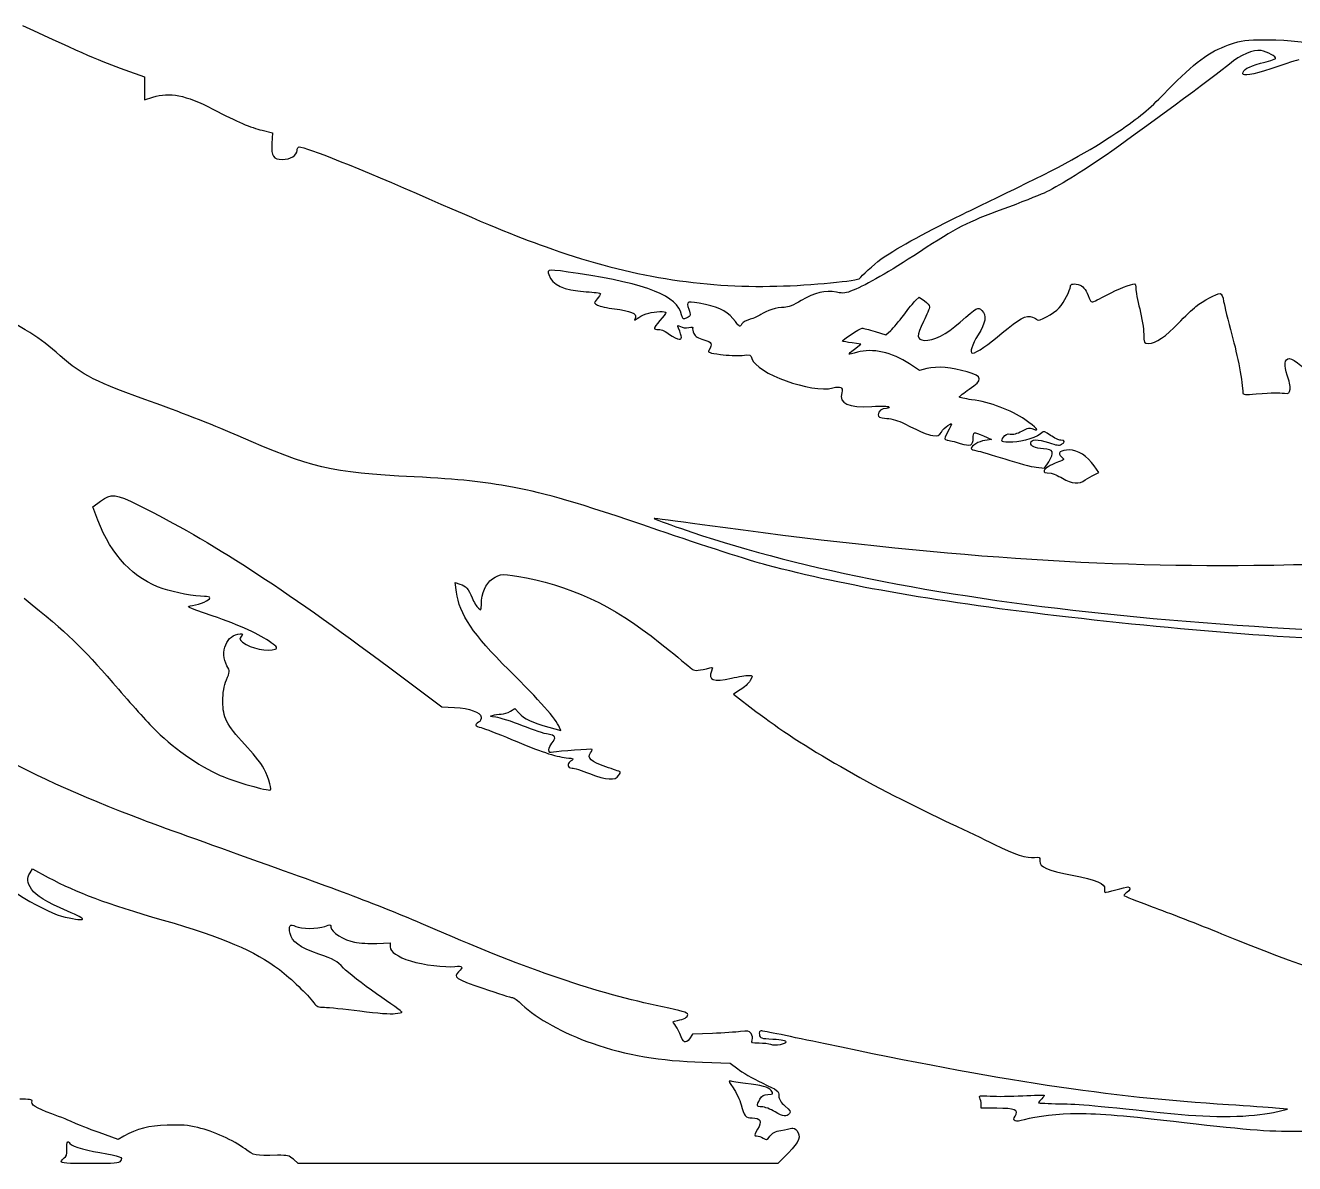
# Model space of a CAD drawing. Extents: x 0 to 500, y 0 to 193.
# Drawn here: x 249.9 to 320.2, y 0 to 63 of the extents above; entities that cross this region are included whole.
import ezdxf

# ---------------------------------------------------------------- set-up
doc = ezdxf.new("R2010")
doc.units = 0
doc.layers.add('Layer_1', color=7, linetype='CONTINUOUS')

msp = doc.modelspace()

# ---------------------------------------------------------------- linework, layer by layer
at = {"layer": 'Layer_1', "color": 7}
for points in [[(255.44509, 60.541943), (256.53863, 60.151103), (256.53863, 59.514573), (256.53863, 58.878033), (257.00515, 59.025703)], [(263.0535, 57.189413), (263.61875, 57.053823), (263.58775, 56.469103)], [(299.22708, 47.764483), (299.43199, 47.949413), (299.71964, 47.748823)], [(283.72392, 46.837083), (283.66562, 46.681723), (283.90561, 46.838483)], [(296.98478, 46.052993), (297.59091, 45.866053), (297.85574, 46.110403)], [(295.84382, 45.071303), (296.20363, 45.357093), (295.71798, 45.423393)], [(299.8607, 44.007273), (299.43967, 43.905213), (298.89599, 44.263413)], [(302.98874, 40.281163), (303.43119, 40.079143), (303.06655, 40.027143)], [(305.90734, 38.540093), (306.37382, 38.488893), (306.60046, 38.846183)], [(309.1229, 38.130863), (309.37342, 38.251453), (309.11926, 38.617583)], [(253.95664, 35.614603), (253.67324, 36.357653), (254.10394, 36.667163)], [(273.80819, 31.630763), (273.73749, 32.161063), (274.00661, 32.075563)], [(270.11844, 27.436713), (272.99818, 25.285763), (273.70834, 25.245963)], [(289.5282, 26.217483), (289.15138, 25.983863), (290.392, 25.030963)], [(276.79589, 25.039673), (277.0368, 25.197503), (277.27501, 24.928703)], [(278.93114, 24.154093), (279.59877, 23.971623), (279.52427, 24.139673)], [(250.20186, 16.101563), (250.33412, 16.315263), (251.21228, 15.844583)], [(269.40413, 12.189033), (270.14748, 12.218333), (270.14748, 12.001843)], [(287.98509, 7.205893), (286.8874, 7.160693), (286.70903, 6.911683)], [(287.43615, 5.615333), (288.97292, 5.568233), (289.38529, 5.242323)], [(303.72359, 3.065453), (302.85887, 3.065453), (302.85887, 3.288833)], [(319.049853, 2.838613), (319.818233, 3.017843), (319.159623, 3.075643)], [(255.39921, 1.516393), (255.08546, 1.336593), (254.0271, 1.715823)], [(292.19052, 0.604353), (291.60742, 0.006563), (278.32535, 0.009563), (265.04326, 0.012563), (264.78199, 0.242973), (264.7821, 0.242353)]]:
    msp.add_lwpolyline(points, dxfattribs=at)
for points in [[(308.62472, 37.838023)], [(251.92592, 0.108953)]]:
    msp.add_lwpolyline(points, close=True, dxfattribs=at)
for points in [[(249.78781, 62.996763), (253.18884, 61.419043), (254.11288, 61.018093), (255.44509, 60.541943)], [(313.18563, 59.405513), (314.675383, 60.946033), (315.473223, 61.538413), (316.564413, 61.914133)], [(316.564413, 61.914133), (317.389093, 62.198103), (317.406733, 62.200413), (318.718053, 62.196033)], [(318.718053, 62.196033), (321.231483, 62.188033), (322.772043, 61.714303), (322.243743, 61.112753)], [(318.356163, 61.601473), (317.935633, 61.675073), (317.201303, 61.361683), (316.606613, 60.854843)], [(318.336453, 60.898503), (318.759543, 61.011253), (319.131213, 61.132263), (319.162363, 61.167423)], [(319.162363, 61.167423), (319.237963, 61.252723), (318.702793, 61.540803), (318.356163, 61.601473)], [(316.606613, 60.854843), (315.998953, 60.336923), (311.28662, 56.859373), (309.77675, 55.814613)], [(317.350843, 60.330033), (317.350843, 60.548133), (317.633583, 60.711213), (318.336453, 60.898503)], [(318.895583, 60.600673), (317.888953, 60.258053), (317.350843, 60.163783), (317.350843, 60.330033)], [(320.446603, 61.095683), (320.162703, 61.017183), (319.464743, 60.794393), (318.895583, 60.600673)], [(257.00515, 59.025703), (257.93781, 59.320943), (258.80343, 59.147653), (260.32201, 58.361693)], [(310.66093, 57.262693), (311.76467, 58.029293), (312.26736, 58.455953), (313.18563, 59.405513)], [(260.32201, 58.361693), (261.71358, 57.641493), (262.40378, 57.345263), (263.0535, 57.189413)], [(304.89202, 54.031903), (307.61708, 55.356493), (309.16273, 56.222113), (310.66093, 57.262693)], [(263.58775, 56.469103), (263.54945, 55.746953), (263.65965, 55.578923), (264.17148, 55.578923)], [(264.99089, 56.076503), (264.99089, 56.181753), (265.04169, 56.267873), (265.10378, 56.267873)], [(265.10378, 56.267873), (265.47724, 56.267873), (268.40817, 55.097763), (272.29054, 53.398723)], [(264.17148, 55.578923), (264.62499, 55.578923), (264.99089, 55.801113), (264.99089, 56.076503)], [(309.77675, 55.814613), (308.44402, 54.892423), (307.07104, 54.054603), (306.34221, 53.718783)], [(301.48917, 52.375763), (302.39477, 52.817103), (303.92605, 53.562363), (304.89202, 54.031903)], [(306.34221, 53.718783), (306.02759, 53.573823), (305.00453, 53.172983), (304.06875, 52.828033)], [(272.29054, 53.398723), (275.96842, 51.789173), (277.25754, 51.263493), (279.12646, 50.611133)], [(304.06875, 52.828033), (302.06426, 52.089153), (301.5433, 51.821783), (299.44544, 50.455153)], [(297.30391, 50.056453), (297.8936, 50.497853), (299.77384, 51.539813), (301.48917, 52.375763)], [(279.12646, 50.611133), (283.44374, 49.104183), (287.36788, 48.457543), (291.55505, 48.563093)], [(299.44544, 50.455153), (297.73338, 49.339853), (296.53948, 48.650893), (295.7832, 48.341813)], [(296.14918, 49.002863), (296.20708, 49.119793), (296.91256, 49.763523), (297.30391, 50.056453)], [(280.5526, 49.260983), (278.84264, 49.518573), (278.82462, 49.517963), (278.92563, 49.205683)], [(278.92563, 49.205683), (279.11769, 48.611843), (279.70416, 48.343163), (280.99026, 48.259803)], [(286.27946, 46.984323), (286.05929, 48.017303), (284.38187, 48.684143), (280.5526, 49.260983)], [(291.55505, 48.563093), (293.42199, 48.610193), (296.08079, 48.864683), (296.14918, 49.002863)], [(307.17749, 47.368633), (307.45992, 47.683133), (307.80098, 48.329383), (307.80098, 48.550033)], [(307.80098, 48.550033), (307.80098, 48.702703), (308.03352, 48.731003), (308.34199, 48.615833)], [(308.34199, 48.615833), (308.54138, 48.541433), (308.71635, 48.290053), (308.83696, 47.904823)], [(309.83247, 48.083093), (310.45043, 48.413403), (311.14812, 48.689453), (311.36496, 48.689453)], [(311.36496, 48.689453), (311.39706, 48.689453), (311.42336, 48.573053), (311.42336, 48.430783)], [(280.99026, 48.259803), (281.42772, 48.231403), (281.78564, 48.181503), (281.78564, 48.148893)], [(281.59404, 47.856733), (281.40901, 47.631903), (281.40994, 47.620073), (281.62144, 47.511573)], [(281.78564, 48.148893), (281.78564, 48.116293), (281.69944, 47.984783), (281.59404, 47.856733)], [(294.85537, 48.228843), (294.21048, 48.349943), (293.66057, 48.220843), (292.90546, 47.769713)], [(295.7832, 48.341813), (295.35011, 48.164823), (295.25682, 48.153453), (294.85537, 48.228843)], [(308.83696, 47.904823), (308.87326, 47.789043), (308.94835, 47.694313), (309.00397, 47.694313)], [(309.00397, 47.694313), (309.05957, 47.694313), (309.4324, 47.869263), (309.83247, 48.083093)], [(311.42336, 48.430783), (311.42336, 48.288513), (311.52166, 47.780423), (311.64176, 47.301683)], [(314.748993, 47.440923), (315.148473, 47.758623), (315.891333, 48.153603), (316.089393, 48.153603)], [(316.089393, 48.153603), (316.169893, 48.153603), (316.247903, 47.980823), (316.288063, 47.713453)], [(251.87161, 44.711763), (250.64514, 45.780053), (250.1452, 46.095743), (247.22673, 47.644793)], [(281.62144, 47.511573), (281.74191, 47.449773), (282.16156, 47.358373), (282.55399, 47.308463)], [(282.55399, 47.308463), (283.44118, 47.195623), (283.80361, 47.049603), (283.72392, 46.837083)], [(284.45461, 47.076893), (284.80994, 47.170793), (285.40885, 47.186043), (285.40607, 47.101093)], [(285.40607, 47.101093), (285.40507, 47.069493), (285.2577, 46.871443), (285.07864, 46.660933)], [(287.6011, 47.546993), (286.56663, 47.766113), (286.50003, 47.747693), (286.66859, 47.289123)], [(286.66859, 47.289123), (286.79447, 46.946663), (286.78804, 46.914593), (286.57229, 46.808743)], [(289.26401, 46.603393), (288.89324, 47.110213), (288.43465, 47.370433), (287.6011, 47.546993)], [(291.96316, 47.388843), (291.55144, 47.387973), (290.9709, 47.211113), (290.66345, 46.992983)], [(292.90546, 47.769713), (292.47449, 47.512453), (292.1698, 47.389303), (291.96316, 47.388843)], [(298.57136, 46.967143), (298.8193, 47.303963), (299.11438, 47.662763), (299.22708, 47.764483)], [(300.00729, 47.419863), (300.00729, 47.349263), (299.856, 46.984233), (299.67109, 46.608673)], [(299.71964, 47.748823), (299.87786, 47.638483), (300.00729, 47.490463), (300.00729, 47.419863)], [(301.70053, 46.574213), (302.64224, 47.415223), (302.68753, 47.439553), (302.90635, 47.221683)], [(302.90635, 47.221683), (303.17973, 46.949493), (303.11493, 46.530963), (302.69671, 45.867623)], [(305.95491, 46.695633), (306.01611, 46.567613), (306.89032, 47.048853), (307.17749, 47.368633)], [(311.64176, 47.301683), (311.76189, 46.822943), (311.86068, 46.198723), (311.8613, 45.914543)], [(313.78984, 46.517933), (314.12396, 46.871763), (314.555593, 47.287103), (314.748993, 47.440923)], [(316.288063, 47.713453), (316.324463, 47.471363), (316.529053, 46.642893), (316.742773, 45.872423)], [(283.90561, 46.838483), (284.03761, 46.924683), (284.28466, 47.031993), (284.45461, 47.076893)], [(285.07864, 46.660933), (284.68444, 46.197493), (284.67946, 46.163363), (285.00614, 46.163363)], [(286.10506, 46.239913), (286.03646, 46.411333), (286.04746, 46.420413), (286.21076, 46.327013)], [(286.57229, 46.808743), (286.35106, 46.700203), (286.33841, 46.707783), (286.27946, 46.984323)], [(289.61651, 46.471863), (289.4913, 46.298563), (289.48539, 46.300763), (289.26401, 46.603393)], [(290.07754, 46.731083), (289.89402, 46.685483), (289.68655, 46.568803), (289.61651, 46.471863)], [(290.66345, 46.992983), (290.52472, 46.894583), (290.26105, 46.776713), (290.07754, 46.731083)], [(297.85574, 46.110403), (298.00139, 46.244793), (298.32342, 46.630323), (298.57136, 46.967143)], [(299.67109, 46.608673), (299.2714, 45.796883), (299.27878, 45.599243), (299.71009, 45.564723)], [(299.71009, 45.564723), (300.22147, 45.523823), (300.92238, 45.879273), (301.70053, 46.574213)], [(304.03315, 45.981303), (304.93567, 46.763813), (305.35942, 46.985163), (305.70679, 46.855513)], [(305.70679, 46.855513), (305.82173, 46.812613), (305.93338, 46.740673), (305.95491, 46.695633)], [(312.13305, 45.397833), (312.52549, 45.397833), (313.09687, 45.784123), (313.78984, 46.517933)], [(285.00614, 46.163363), (285.15984, 46.163363), (285.40328, 46.055803), (285.61254, 45.895443)], [(285.61254, 45.895443), (285.80483, 45.748083), (286.04121, 45.627513), (286.13786, 45.627513)], [(286.13786, 45.627513), (286.31632, 45.627513), (286.3111, 45.724913), (286.10506, 46.239913)], [(286.21076, 46.327013), (286.32308, 46.262813), (286.50239, 46.241913), (286.67807, 46.272713)], [(286.67807, 46.272713), (286.84296, 46.301513), (286.93665, 46.292713), (286.90035, 46.251813)], [(286.90035, 46.251813), (286.86585, 46.212813), (286.88985, 46.076463), (286.95365, 45.948723)], [(286.95365, 45.948723), (287.03695, 45.782133), (287.19516, 45.681463), (287.51323, 45.592713)], [(295.18593, 45.520793), (295.12173, 45.563793), (296.14459, 46.239923), (296.27393, 46.239923)], [(296.27393, 46.239923), (296.33153, 46.239923), (296.65141, 46.155823), (296.98478, 46.052993)], [(302.69671, 45.867623), (302.34468, 45.309273), (302.20582, 44.862033), (302.38448, 44.862033)], [(302.38448, 44.862033), (302.59089, 44.862033), (303.28835, 45.335533), (304.03315, 45.981303)], [(311.8613, 45.914543), (311.8623, 45.416583), (311.8723, 45.397833), (312.13305, 45.397833)], [(316.742773, 45.872423), (317.059323, 44.731303), (317.344973, 43.215633), (317.349963, 42.650713)], [(287.51323, 45.592713), (287.96825, 45.465743), (288.00496, 45.383593), (287.77557, 45.005543)], [(287.77557, 45.005543), (287.71307, 44.902493), (287.82507, 44.864653), (288.42771, 44.785353)], [(295.71798, 45.423393), (295.45087, 45.459893), (295.21145, 45.503693), (295.18593, 45.520793)], [(296.01144, 44.908413), (295.43816, 44.741363), (295.43377, 44.745623), (295.84382, 45.071303)], [(298.89599, 44.263413), (297.92161, 44.905383), (296.83496, 45.148363), (296.01144, 44.908413)], [(257.17844, 42.071383), (253.69647, 43.322903), (253.15927, 43.590183), (251.87161, 44.711763)], [(288.42771, 44.785353), (288.82792, 44.732653), (289.36838, 44.709953), (289.62873, 44.734853)], [(289.62873, 44.734853), (290.08484, 44.778453), (290.10447, 44.771853), (290.16705, 44.553623)], [(290.16705, 44.553623), (290.39924, 43.744043), (293.49171, 42.625653), (294.65294, 42.931313)], [(319.812673, 43.638103), (319.613723, 44.173073), (319.659823, 44.555723), (319.923253, 44.555723)], [(319.923253, 44.555723), (320.183863, 44.555723), (320.951893, 43.874673), (321.142443, 43.474603)], [(302.08602, 43.818543), (301.24657, 44.072433), (300.41898, 44.142613), (299.8607, 44.007273)], [(302.20268, 42.864613), (302.97547, 43.386783), (302.9548, 43.555803), (302.08602, 43.818543)], [(319.966343, 42.866133), (319.986043, 43.010463), (319.916943, 43.357843), (319.812673, 43.638103)], [(294.65294, 42.931313), (295.09741, 43.048313), (295.21451, 42.984413), (295.1403, 42.665533)], [(319.656063, 42.637613), (319.899953, 42.607513), (319.934473, 42.632613), (319.966343, 42.866133)], [(295.1403, 42.665533), (294.99763, 42.052423), (295.49212, 41.829263), (296.81506, 41.909743)], [(301.65383, 42.432373), (301.65383, 42.466173), (301.90082, 42.660643), (302.20268, 42.864613)], [(302.33538, 42.280653), (301.96053, 42.330353), (301.65383, 42.398603), (301.65383, 42.432373)], [(305.28808, 41.179443), (304.53191, 41.706763), (303.35572, 42.145423), (302.33538, 42.280653)], [(317.349963, 42.650713), (317.350963, 42.565213), (317.495003, 42.555413), (318.091853, 42.600313)], [(318.091853, 42.600313), (319.050003, 42.672513), (319.321633, 42.678913), (319.656063, 42.637613)], [(261.72477, 40.280083), (260.65209, 40.752103), (258.60624, 41.558203), (257.17844, 42.071383)], [(296.81506, 41.909743), (297.3857, 41.944443), (297.70545, 41.934743), (297.75286, 41.881243)], [(297.62073, 41.800043), (297.34849, 41.800043), (297.15322, 41.653933), (297.15322, 41.450223)], [(297.75286, 41.881243), (297.79366, 41.835143), (297.73656, 41.800043), (297.62073, 41.800043)], [(297.15322, 41.450223), (297.15322, 41.310793), (297.23052, 41.278043), (297.63431, 41.246293)], [(297.63431, 41.246293), (297.93532, 41.222593), (298.29482, 41.117993), (298.59479, 40.966713)], [(298.59479, 40.966713), (299.64835, 40.435403), (299.85938, 40.347093), (300.18357, 40.301873)], [(300.65832, 40.486053), (300.73392, 40.613233), (300.89771, 40.780053), (301.02242, 40.856783)], [(301.18425, 40.843183), (301.14855, 40.758983), (301.04608, 40.552293), (300.95653, 40.383883)], [(301.02242, 40.856783), (301.24295, 40.992463), (301.24738, 40.992093), (301.18425, 40.843183)], [(305.72494, 40.665423), (306.13932, 40.484963), (305.92887, 40.732623), (305.28808, 41.179443)], [(271.46487, 38.011133), (266.76548, 38.262743), (265.79578, 38.488633), (261.72477, 40.280083)], [(300.18357, 40.301873), (300.48285, 40.260173), (300.5365, 40.280973), (300.65832, 40.486053)], [(300.95653, 40.383883), (300.80791, 40.104373), (300.80968, 40.075343), (300.97683, 40.050743)], [(301.69123, 39.866093), (302.29407, 39.687173), (302.41751, 39.737033), (302.42053, 40.160613)], [(302.42053, 40.160613), (302.42153, 40.290433), (302.45013, 40.416113), (302.48423, 40.439913)], [(302.48423, 40.439913), (302.51843, 40.463713), (302.74539, 40.392313), (302.98874, 40.281163)], [(304.02435, 39.968493), (303.98965, 39.992593), (304.02235, 40.103013), (304.09735, 40.213843)], [(304.09735, 40.213843), (304.20125, 40.367723), (304.29033, 40.405413), (304.47417, 40.373303)], [(304.47417, 40.373303), (304.63528, 40.345203), (304.84727, 40.401603), (305.11498, 40.544043)], [(306.23741, 40.462663), (306.05044, 40.229673), (305.15232, 39.935523), (304.61101, 39.929993)], [(305.11498, 40.544043), (305.45136, 40.722963), (305.54846, 40.742293), (305.72494, 40.665423)], [(305.6055, 39.886783), (305.6055, 40.105683), (306.00472, 40.114863), (306.59555, 39.909583)], [(306.70228, 40.308083), (306.39923, 40.526123), (306.3117, 40.555243), (306.23741, 40.462663)], [(307.27365, 40.039453), (307.16474, 40.039453), (306.90763, 40.160333), (306.70228, 40.308083)], [(300.97683, 40.050743), (301.0775, 40.035943), (301.39898, 39.952843), (301.69123, 39.866093)], [(303.06655, 40.027143), (302.72876, 39.978943), (302.31242, 39.728303), (302.31242, 39.573113)], [(302.31242, 39.573113), (302.31242, 39.536513), (302.44826, 39.484313), (302.61429, 39.457283)], [(302.61429, 39.457283), (302.78032, 39.430183), (303.48421, 39.224303), (304.1785, 38.999683)], [(304.61101, 39.929993), (304.32302, 39.926993), (304.05902, 39.944393), (304.02435, 39.968493)], [(306.3204, 39.566703), (305.82208, 39.595003), (305.6055, 39.691953), (305.6055, 39.886783)], [(306.60046, 38.846183), (306.92965, 39.365153), (306.86329, 39.535893), (306.3204, 39.566703)], [(306.59555, 39.909583), (307.04091, 39.754803), (307.17905, 39.735823), (307.30965, 39.811383)], [(307.7534, 39.502983), (307.25355, 39.502983), (307.04154, 39.322903), (307.30363, 39.120943)], [(307.30965, 39.811383), (307.52942, 39.938583), (307.51346, 40.039453), (307.27365, 40.039453)], [(309.11926, 38.617583), (308.74847, 39.151753), (308.20663, 39.502983), (307.7534, 39.502983)], [(304.1785, 38.999683), (304.87279, 38.775073), (305.65077, 38.568263), (305.90734, 38.540093)], [(307.14211, 38.835313), (306.64776, 38.646103), (306.38641, 38.488943), (306.34873, 38.358233)], [(307.30363, 39.120943), (307.49128, 38.976343), (307.48597, 38.966933), (307.14211, 38.835313)], [(276.92135, 37.433883), (275.20811, 37.750983), (274.06499, 37.871923), (271.46487, 38.011133)], [(306.34873, 38.358233), (306.31843, 38.253303), (306.36903, 38.234553), (306.74531, 38.211213)], [(306.74531, 38.211213), (306.83011, 38.206213), (307.10651, 38.081083), (307.35943, 37.933723)], [(308.62472, 37.838043), (308.76092, 37.932743), (308.9851, 38.064543), (309.1229, 38.130863)], [(284.9665, 35.062133), (280.26978, 36.665323), (278.91366, 37.065113), (276.92135, 37.433883)], [(307.35943, 37.933723), (307.89356, 37.622533), (308.27352, 37.593793), (308.62472, 37.838023)], [(254.10394, 36.667163), (254.71633, 37.107223), (254.92191, 37.084333), (256.23658, 36.429763)], [(256.23658, 36.429763), (260.26074, 34.426183), (264.02973, 31.984513), (270.11844, 27.436713)], [(257.56609, 31.817153), (255.95479, 32.348733), (254.69793, 33.671053), (253.95664, 35.614603)], [(287.41097, 35.361563), (285.94692, 35.563383), (284.74906, 35.717023), (284.74906, 35.702973)], [(284.74906, 35.702973), (284.74906, 35.688973), (285.4332, 35.438443), (286.26937, 35.146323)], [(286.26937, 35.146323), (298.48138, 30.880083), (317.839623, 28.835913), (342.287483, 29.231003)], [(317.954273, 33.098323), (308.73519, 32.998143), (299.69777, 33.667813), (287.41097, 35.361563)], [(291.0038, 33.123153), (290.1284, 33.354973), (287.41161, 34.227523), (284.9665, 35.062133)], [(339.084873, 34.451903), (328.163143, 33.430453), (324.004663, 33.164073), (317.954273, 33.098323)], [(307.69546, 30.245983), (300.56286, 31.066603), (295.42646, 31.951973), (291.0038, 33.123153)], [(275.19346, 30.944623), (275.19946, 31.592013), (275.41489, 32.091683), (275.80428, 32.363233)], [(275.80428, 32.363233), (276.23881, 32.666263), (276.41638, 32.671603), (277.68192, 32.419733)], [(277.68192, 32.419733), (280.54002, 31.850893), (282.8662, 30.671663), (285.60523, 28.403123)], [(259.85671, 31.389693), (259.35648, 31.391693), (258.20447, 31.606543), (257.56609, 31.817153)], [(276.70196, 27.331423), (274.74294, 29.270283), (273.96966, 30.419153), (273.80819, 31.630763)], [(274.00661, 32.075563), (274.34671, 31.967493), (274.46459, 31.834213), (274.68277, 31.311083)], [(249.88003, 31.296253), (252.33939, 29.298243), (253.06393, 28.606493), (254.78138, 26.616783)], [(259.20592, 30.893493), (259.61775, 30.947393), (260.15857, 31.188133), (260.15857, 31.317593)], [(260.15857, 31.317593), (260.15857, 31.356693), (260.02273, 31.389093), (259.85671, 31.389693)], [(274.68277, 31.311083), (274.77917, 31.080023), (274.93267, 30.822083), (275.02397, 30.737873)], [(275.02397, 30.737873), (275.1798, 30.594153), (275.19018, 30.606813), (275.19346, 30.944623)], [(260.29516, 30.321183), (258.80429, 30.838993), (258.80131, 30.840573), (259.20592, 30.893493)], [(263.56015, 28.828293), (262.92161, 29.293053), (261.86722, 29.775173), (260.29516, 30.321183)], [(330.246333, 28.679083), (321.544223, 28.935443), (315.338583, 29.366633), (307.69546, 30.245983)], [(261.10659, 27.557253), (260.68041, 28.300023), (261.09659, 29.310033), (261.83344, 29.319323)], [(261.89324, 29.172933), (261.7826, 29.049393), (261.79644, 28.995553), (261.97464, 28.855933)], [(261.83344, 29.319323), (261.99727, 29.321323), (262.00631, 29.299223), (261.89324, 29.172933)], [(261.97464, 28.855933), (262.41113, 28.513943), (263.39464, 28.307773), (263.77969, 28.477543)], [(263.77969, 28.477543), (263.91515, 28.537243), (263.87759, 28.597213), (263.56015, 28.828293)], [(285.60523, 28.403123), (286.24066, 27.876843), (286.81523, 27.403413), (286.88206, 27.351063)], [(261.07919, 26.771073), (261.27389, 27.215733), (261.27554, 27.262853), (261.10659, 27.557253)], [(286.88206, 27.351063), (286.999, 27.259463), (287.2885, 27.287763), (287.84303, 27.445163)], [(287.84303, 27.445163), (288.00701, 27.491663), (288.01798, 27.468363), (287.93123, 27.257373)], [(256.4813, 19.009943), (249.29592, 21.726273), (245.06619, 24.184223), (242.45592, 27.160233)], [(260.87741, 25.570833), (260.87341, 26.074503), (260.93571, 26.443463), (261.07919, 26.771073)], [(279.52427, 24.139673), (279.30477, 24.635073), (278.45251, 25.598893), (276.70196, 27.331423)], [(287.93123, 27.257373), (287.72584, 26.757953), (288.03408, 26.650043), (289.03873, 26.869643)], [(289.03873, 26.869643), (289.42519, 26.954143), (289.8532, 27.023683), (289.98985, 27.024223)], [(290.07165, 26.738153), (289.98005, 26.580273), (289.73546, 26.345973), (289.5282, 26.217483)], [(289.98985, 27.024223), (290.23345, 27.025093), (290.23504, 27.019223), (290.07165, 26.738153)], [(254.78138, 26.616783), (255.58685, 25.683643), (256.59365, 24.558473), (257.01875, 24.116403)], [(262.097, 23.192053), (261.06856, 24.316983), (260.88398, 24.677003), (260.87741, 25.570833)], [(273.70834, 25.245963), (274.56453, 25.198063), (275.12802, 24.995363), (275.17508, 24.718423)], [(275.17508, 24.718423), (275.19328, 24.611543), (275.13158, 24.479943), (275.03787, 24.425733)], [(275.99478, 24.708153), (275.66464, 24.745553), (275.62999, 24.764553), (275.80549, 24.812463)], [(275.80549, 24.812463), (275.92363, 24.844663), (276.14059, 24.873463), (276.28762, 24.876463)], [(277.46727, 24.236763), (276.87965, 24.470873), (276.21703, 24.683003), (275.99478, 24.708153)], [(276.28762, 24.876463), (276.43467, 24.879463), (276.66338, 24.952863), (276.79589, 25.039673)], [(277.27501, 24.928703), (277.55077, 24.617553), (277.99421, 24.410143), (278.93114, 24.154093)], [(290.392, 25.030963), (292.89699, 23.106923), (296.75847, 20.890273), (301.32201, 18.756703)], [(257.01875, 24.116403), (257.98081, 23.115903), (259.58034, 21.981183), (260.72611, 21.486353)], [(275.03787, 24.425733), (274.79261, 24.283783), (274.82585, 24.218003), (275.18724, 24.130153)], [(275.18724, 24.130153), (275.36302, 24.087453), (276.11697, 23.794513), (276.86269, 23.479243)], [(278.89707, 23.763813), (278.6983, 23.789813), (278.05489, 24.002643), (277.46727, 24.236763)], [(263.07565, 22.003473), (262.93865, 22.218293), (262.49825, 22.753143), (262.097, 23.192053)], [(276.86269, 23.479243), (278.43916, 22.812763), (279.27228, 22.533533), (279.88978, 22.464663)], [(279.09382, 23.274273), (279.34869, 23.585193), (279.29798, 23.711363), (278.89707, 23.763813)], [(278.93305, 22.901743), (278.93505, 23.001343), (279.00755, 23.169023), (279.09382, 23.274273)], [(279.17615, 22.770993), (278.96867, 22.728693), (278.92979, 22.749593), (278.93305, 22.901743)], [(281.32554, 22.928253), (281.27274, 22.962553), (279.46761, 22.830453), (279.17615, 22.770993)], [(282.07798, 21.965433), (281.25045, 22.243783), (281.01745, 22.455813), (281.23194, 22.735313)], [(281.23194, 22.735313), (281.30344, 22.828413), (281.34555, 22.915263), (281.32554, 22.928253)], [(263.50805, 20.685503), (263.60685, 20.754403), (263.32561, 21.611543), (263.07565, 22.003473)], [(279.88978, 22.464663), (280.32145, 22.416563), (280.32707, 22.411963), (280.12698, 22.272433)], [(280.12698, 22.272433), (279.90177, 22.115383), (279.95427, 21.896383), (280.21718, 21.896383)], [(280.21718, 21.896383), (280.30888, 21.896383), (280.74195, 21.758603), (281.17943, 21.590193)], [(282.87127, 21.690603), (282.84637, 21.703403), (282.48939, 21.827043), (282.07798, 21.965433)], [(260.72611, 21.486353), (261.51789, 21.144403), (263.39233, 20.604793), (263.50805, 20.685503)], [(281.17943, 21.590193), (282.12636, 21.225663), (282.60566, 21.191613), (282.79127, 21.475693)], [(282.79127, 21.475693), (282.86017, 21.581123), (282.89614, 21.677833), (282.87127, 21.690603)], [(262.84792, 16.710403), (260.13113, 17.678443), (257.26615, 18.713233), (256.4813, 19.009943)], [(301.32201, 18.756703), (302.07667, 18.403873), (303.09954, 17.914043), (303.59505, 17.668183)], [(303.59505, 17.668183), (304.69738, 17.121243), (305.41205, 16.890243), (305.8241, 16.947703)], [(246.35035, 17.112653), (248.93338, 15.164803), (251.11507, 13.859823), (252.14531, 13.646443)], [(305.8241, 16.947703), (306.10686, 16.987103), (306.12713, 16.973303), (306.1126, 16.750323)], [(272.63342, 12.959363), (269.81528, 14.181433), (268.09767, 14.839833), (262.84792, 16.710403)], [(306.1126, 16.750323), (306.0909, 16.418013), (306.52301, 16.228753), (307.90816, 15.963833)], [(250.28486, 15.190823), (250.03081, 15.556803), (250.00948, 15.790733), (250.20186, 16.101563)], [(251.21228, 15.844583), (252.83377, 14.975473), (254.33286, 14.418523), (257.5789, 13.479263)], [(307.90816, 15.963833), (309.24364, 15.708413), (309.72827, 15.504863), (309.69869, 15.211773)], [(252.28266, 13.973503), (251.0791, 14.491473), (250.54398, 14.817543), (250.28486, 15.190823)], [(309.69869, 15.211773), (309.68729, 15.099123), (309.69769, 15.006963), (309.72209, 15.006963)], [(309.72209, 15.006963), (309.74629, 15.006963), (310.01677, 15.075863), (310.32311, 15.160063)], [(310.32311, 15.160063), (310.62944, 15.244263), (310.92765, 15.313163), (310.98578, 15.313163)], [(310.92688, 15.006963), (310.83628, 14.954563), (310.76223, 14.884003), (310.76223, 14.850193)], [(310.76223, 14.850193), (310.76223, 14.816393), (311.46612, 14.533433), (312.32644, 14.221423)], [(310.98578, 15.313163), (311.14915, 15.313163), (311.11069, 15.113373), (310.92688, 15.006963)], [(312.32644, 14.221423), (313.18675, 13.909393), (314.915943, 13.235943), (316.169073, 12.724823)], [(252.14531, 13.646443), (253.39571, 13.387453), (253.43378, 13.478113), (252.28266, 13.973503)], [(257.5789, 13.479263), (260.90867, 12.515763), (262.62974, 11.781733), (264.00636, 10.737993)], [(264.59949, 12.744303), (264.50689, 13.175003), (264.59549, 13.286423), (264.91019, 13.132933)], [(266.18886, 11.603553), (265.08989, 11.988453), (264.70218, 12.266723), (264.59949, 12.744303)], [(264.91019, 13.132933), (265.21633, 12.983403), (266.11448, 12.984033), (266.53055, 13.133933)], [(266.53055, 13.133933), (266.84053, 13.245713), (266.8544, 13.243693), (266.8544, 13.086633)], [(266.8544, 13.086633), (266.8544, 12.835563), (267.60974, 12.357153), (268.1732, 12.251333)], [(285.21643, 8.677183), (281.58513, 9.430073), (277.8077, 10.715583), (272.63342, 12.959363)], [(316.169073, 12.724823), (320.763643, 10.850873), (322.898713, 10.167033), (325.982433, 9.581703)], [(268.1732, 12.251333), (268.44137, 12.200933), (268.99529, 12.172933), (269.40413, 12.189033)], [(270.14748, 12.001843), (270.14748, 11.723323), (270.53814, 11.451383), (271.27461, 11.217203)], [(267.55953, 10.823503), (267.18643, 11.220493), (267.03261, 11.308033), (266.18886, 11.603553)], [(264.00636, 10.737993), (264.67744, 10.229193), (265.55181, 9.385353), (265.90803, 8.902743)], [(269.39294, 9.392173), (268.61569, 9.933463), (267.79066, 10.577563), (267.55953, 10.823503)], [(271.27461, 11.217203), (271.95587, 11.000593), (273.1959, 10.849123), (273.72324, 10.918123)], [(273.93103, 10.610303), (273.61292, 10.317003), (273.73272, 10.236693), (275.28051, 9.705653)], [(273.72324, 10.918123), (274.14335, 10.973123), (274.21284, 10.870123), (273.93103, 10.610303)], [(270.8061, 8.381363), (270.8061, 8.396063), (270.17017, 8.850893), (269.39294, 9.392173)], [(275.28051, 9.705653), (276.10992, 9.421093), (276.84607, 9.188573), (276.91638, 9.188943)], [(276.91638, 9.188943), (276.98668, 9.188943), (277.22229, 9.020493), (277.43989, 8.813783)], [(265.90803, 8.902743), (266.06544, 8.689473), (266.15001, 8.653973), (266.50047, 8.654073)], [(266.50047, 8.654073), (266.72532, 8.654133), (267.61019, 8.563773), (268.46685, 8.453303)], [(268.46685, 8.453303), (269.45643, 8.325683), (270.16693, 8.271083), (270.41525, 8.303563)], [(277.43989, 8.813783), (278.2652, 8.029723), (279.75178, 7.207433), (281.32923, 6.662413)], [(286.61298, 8.261973), (286.61298, 8.356773), (286.26956, 8.458843), (285.21643, 8.677183)], [(270.41525, 8.303563), (270.63021, 8.331663), (270.8061, 8.366663), (270.8061, 8.381363)], [(285.89506, 7.708173), (285.75552, 7.860203), (285.76673, 7.876903), (286.0406, 7.924833)], [(286.0406, 7.924833), (286.42197, 7.991633), (286.61298, 8.104093), (286.61298, 8.261973)], [(286.1757, 7.198973), (286.1045, 7.388433), (285.97822, 7.617573), (285.89506, 7.708173)], [(286.70903, 6.911683), (286.49575, 6.613963), (286.37008, 6.681663), (286.1757, 7.198973)], [(289.53884, 7.310203), (289.28801, 7.277703), (288.58882, 7.230803), (287.98509, 7.205893)], [(290.12446, 7.200483), (290.00971, 7.349983), (289.94266, 7.362553), (289.53884, 7.310203)], [(290.18776, 6.847393), (290.22426, 6.948723), (290.19576, 7.107613), (290.12446, 7.200483)], [(290.68407, 7.352123), (290.60277, 7.352123), (290.56378, 7.269523), (290.58487, 7.141613)], [(290.58487, 7.141613), (290.61797, 6.940663), (290.65207, 6.929363), (291.33309, 6.892823)], [(294.23142, 6.628903), (292.35404, 7.026683), (290.75774, 7.352123), (290.68407, 7.352123)], [(281.32923, 6.662413), (283.23293, 6.004673), (285.08351, 5.687373), (287.43615, 5.615333)], [(290.56984, 6.663143), (290.151, 6.663143), (290.12582, 6.675343), (290.18776, 6.847393)], [(291.2139, 6.590143), (291.10627, 6.630343), (290.81645, 6.663143), (290.56984, 6.663143)], [(292.04659, 6.745233), (292.04659, 6.603503), (291.46723, 6.495593), (291.2139, 6.590143)], [(291.33309, 6.892823), (291.85253, 6.864923), (292.04659, 6.824823), (292.04659, 6.745233)], [(316.554953, 3.255523), (309.92769, 3.671323), (303.87038, 4.586673), (294.23142, 6.628903)], [(289.38529, 5.242323), (289.6121, 5.063093), (290.2172, 4.717693), (290.72996, 4.474803)], [(288.96569, 4.570833), (288.86122, 4.598833), (288.91479, 4.470933), (289.12324, 4.194563)], [(289.81679, 4.444723), (289.43569, 4.490823), (289.05269, 4.547553), (288.96569, 4.570833)], [(291.22737, 4.055263), (291.09429, 4.228683), (290.69753, 4.338223), (289.81679, 4.444723)], [(290.72996, 4.474803), (291.60926, 4.058273), (291.66226, 4.017533), (291.66226, 3.758213)], [(250.31185, 3.473293), (250.34635, 3.535993), (250.14217, 3.564693), (249.63425, 3.568793)], [(289.12324, 4.194563), (289.2969, 3.964333), (289.4981, 3.539263), (289.57034, 3.249963)], [(290.71884, 3.142143), (290.41213, 3.142143), (290.3969, 3.203543), (290.61386, 3.565623)], [(290.61386, 3.565623), (290.73642, 3.770183), (290.83714, 3.831083), (291.05293, 3.831083)], [(291.05293, 3.831083), (291.36282, 3.831083), (291.38125, 3.854783), (291.22737, 4.055263)], [(291.66226, 3.758213), (291.66226, 3.562373), (291.76239, 3.398543), (292.01026, 3.188843)], [(302.78647, 3.643803), (302.72167, 3.761473), (302.78247, 3.771383), (303.36276, 3.737503)], [(302.85887, 3.288833), (302.85887, 3.411703), (302.82627, 3.571433), (302.78647, 3.643803)], [(303.36276, 3.737503), (303.71955, 3.716703), (304.53012, 3.725903), (305.16403, 3.757903)], [(305.16403, 3.757903), (305.79795, 3.790003), (306.334, 3.804503), (306.35525, 3.790203)], [(306.21804, 3.589133), (306.12134, 3.492833), (306.04221, 3.395873), (306.04224, 3.373673)], [(306.35525, 3.790203), (306.37645, 3.775903), (306.31475, 3.685423), (306.21804, 3.589133)], [(251.40081, 2.758993), (250.52639, 3.072673), (250.20677, 3.282333), (250.31185, 3.473293)], [(289.57034, 3.249963), (289.71858, 2.656313), (289.82579, 2.529743), (290.18038, 2.529743)], [(291.44758, 2.871383), (291.19199, 3.020303), (290.86405, 3.142143), (290.71884, 3.142143)], [(292.24939, 2.774083), (292.06736, 2.572823), (291.93185, 2.589283), (291.44758, 2.871383)], [(292.01026, 3.188843), (292.27395, 2.965763), (292.33188, 2.865273), (292.24939, 2.774083)], [(304.73547, 2.629963), (304.95729, 2.969483), (304.73447, 3.065453), (303.72359, 3.065453)], [(306.04224, 3.373673), (306.04228, 3.351473), (306.57328, 3.324673), (307.22226, 3.314173)], [(307.22226, 3.314173), (308.30714, 3.296573), (309.17467, 3.220273), (313.56138, 2.756113)], [(313.56138, 2.756113), (315.631203, 2.537123), (317.903693, 2.571293), (319.049853, 2.838613)], [(319.159623, 3.075643), (318.797383, 3.107443), (317.625273, 3.188363), (316.554953, 3.255523)], [(252.63944, 2.263923), (252.45832, 2.356823), (251.90093, 2.579583), (251.40081, 2.758993)], [(254.0271, 1.715823), (253.445, 1.924393), (252.82056, 2.171033), (252.63944, 2.263923)], [(257.79859, 2.130393), (256.76162, 2.096793), (256.12988, 1.935073), (255.39921, 1.516393)], [(259.50002, 1.994473), (258.91435, 2.132353), (258.60951, 2.156713), (257.79859, 2.130393)], [(290.18038, 2.529743), (290.64537, 2.529743), (290.74011, 2.336723), (290.48322, 1.912703)], [(305.25059, 2.428943), (304.74733, 2.282303), (304.55688, 2.356643), (304.73547, 2.629963)], [(308.19666, 2.759253), (307.19896, 2.759253), (305.8746, 2.610773), (305.25059, 2.428943)], [(314.11022, 2.262483), (310.78958, 2.649163), (309.47903, 2.759253), (308.19666, 2.759253)], [(320.724033, 1.776953), (319.042143, 1.745153), (317.718423, 1.842353), (314.11022, 2.262483)], [(262.11411, 0.813603), (261.47493, 1.289173), (260.36379, 1.791113), (259.50002, 1.994473)], [(290.48322, 1.912703), (290.28392, 1.583723), (290.27676, 1.534603), (290.42822, 1.534603)], [(290.42822, 1.534603), (290.52392, 1.534603), (290.68899, 1.479803), (290.79505, 1.412913)], [(290.79505, 1.412913), (290.97379, 1.300103), (291.00052, 1.308283), (291.16117, 1.524923)], [(291.16117, 1.524923), (291.28623, 1.693573), (291.4584, 1.781893), (291.77967, 1.842223)], [(291.77967, 1.842223), (292.02454, 1.888223), (292.2921, 1.943813), (292.37426, 1.965803)], [(292.65787, 1.830853), (292.90453, 1.509433), (292.79631, 1.225403), (292.19052, 0.604353)], [(292.37426, 1.965803), (292.45796, 1.988203), (292.58267, 1.928803), (292.65787, 1.830853)], [(252.0977, 0.313773), (252.21854, 0.383673), (252.26117, 0.522133), (252.2415, 0.780663)], [(252.2415, 0.780663), (252.2261, 0.982763), (252.2475, 1.171893), (252.2893, 1.200943)], [(252.2893, 1.200943), (252.331, 1.229943), (252.365, 1.216343), (252.365, 1.170743)], [(252.365, 1.170743), (252.365, 1.012623), (253.10136, 0.771433), (254.07575, 0.610393)], [(263.90394, 0.461493), (262.62617, 0.438193), (262.61606, 0.440093), (262.11411, 0.813603)], [(253.51372, 0.003503), (252.23825, 0.003503), (251.92592, 0.024203), (251.92592, 0.108953)], [(251.92593, 0.108913), (251.92593, 0.166913), (252.00323, 0.259103), (252.0977, 0.313773)], [(255.21284, 0.148563), (255.11144, 0.016443), (254.95984, 0.003503), (253.51372, 0.003503)], [(254.07575, 0.610393), (255.20918, 0.423073), (255.37258, 0.356713), (255.21284, 0.148563)], [(264.7821, 0.242353), (264.5433, 0.452933), (264.46772, 0.471803), (263.90394, 0.461493)]]:
    msp.add_open_spline(points, degree=3, dxfattribs=at)

doc.saveas('drawing.dxf')
